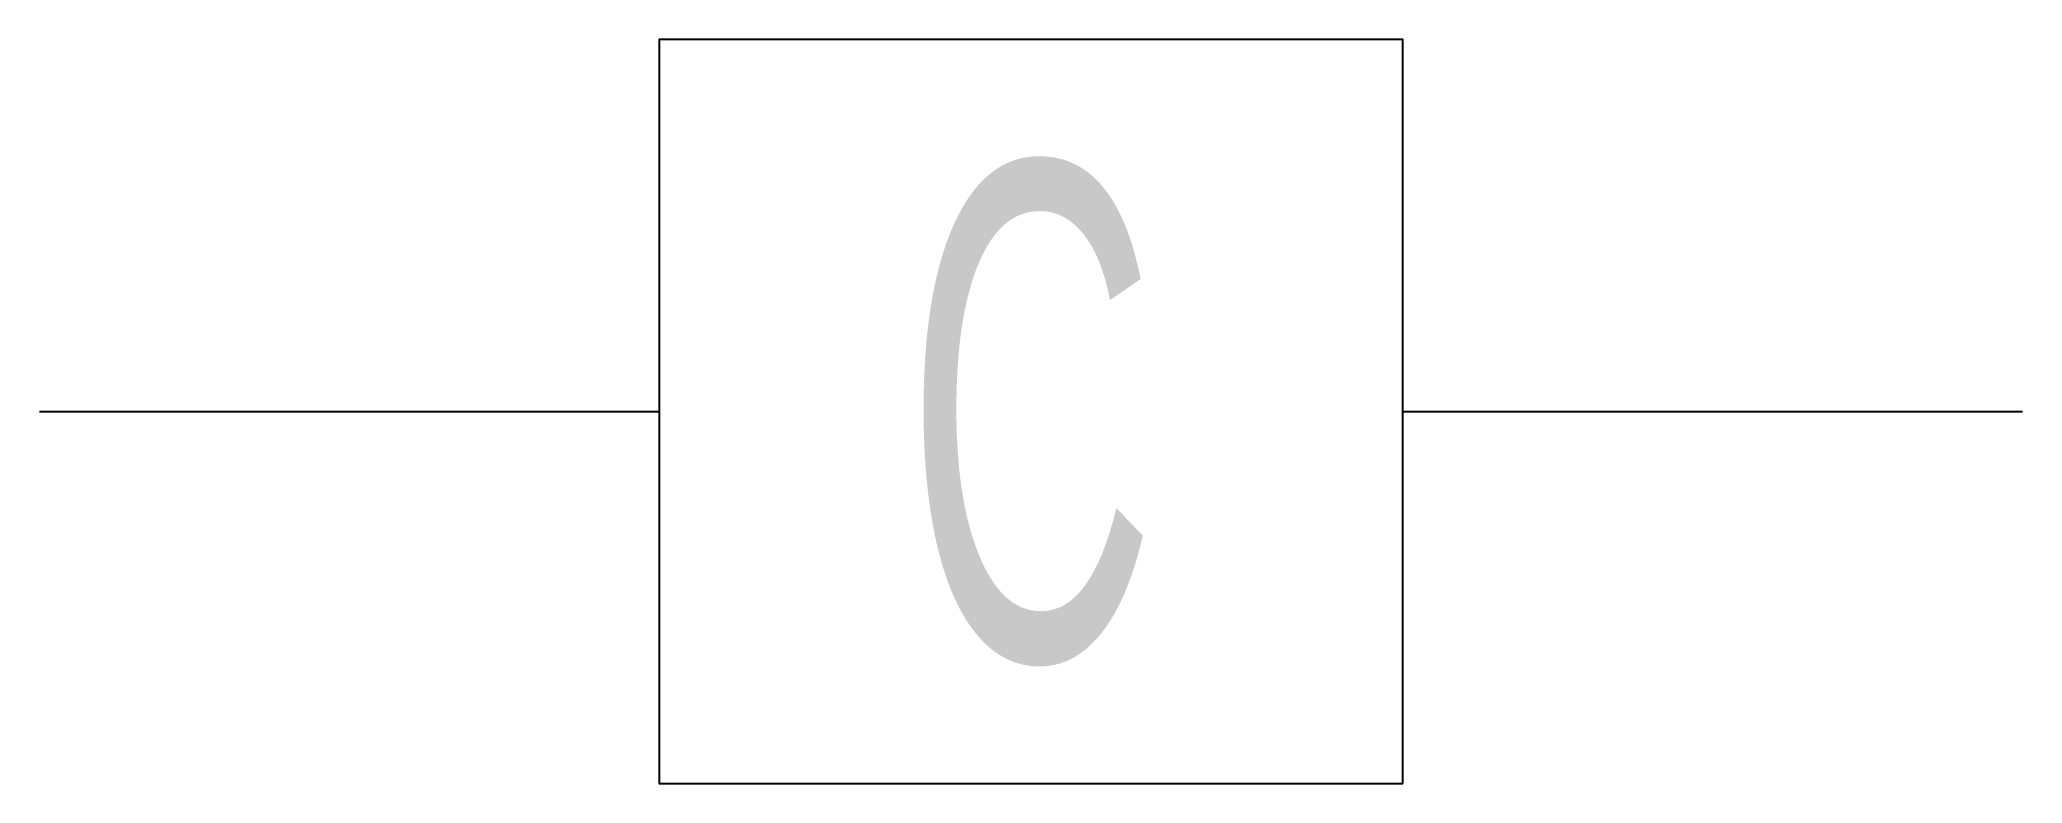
# Model space of a CAD drawing. Extents: x -4 to 4, y -1.5 to 1.5.
import ezdxf
from ezdxf.enums import TextEntityAlignment as Align

# ---------------------------------------------------------------- set-up
doc = ezdxf.new("R2010")
doc.units = 0
doc.header["$LTSCALE"] = 0.01
doc.header["$MEASUREMENT"] = 0
doc.layers.get('0').update_dxf_attribs({"lineweight": 20})
doc.styles.add('COA_Existing', font='arial.ttf', dxfattribs={"height": 2})

msp = doc.modelspace()

# ---------------------------------------------------------------- linework, layer by layer
at = {"color": 0, "linetype": 'ByBlock', "lineweight": -2}
msp.add_lwpolyline([(1.5, -1.5), (1.5, 1.5), (-1.5, 1.5), (-1.5, -1.5)], close=True, dxfattribs=at)
for points in [[(-4, 0), (-1.5, 0)], [(1.5, 0), (4, 0)]]:
    msp.add_lwpolyline(points, dxfattribs=at)

# ---------------------------------------------------------------- texts
at = {"color": 0, "linetype": 'ByBlock', "lineweight": -2, "style": 'COA_Existing', "width": 0.5}
msp.add_text('C', height=2, dxfattribs=at).set_placement((0, -1), align=Align.CENTER)

doc.saveas('drawing.dxf')
